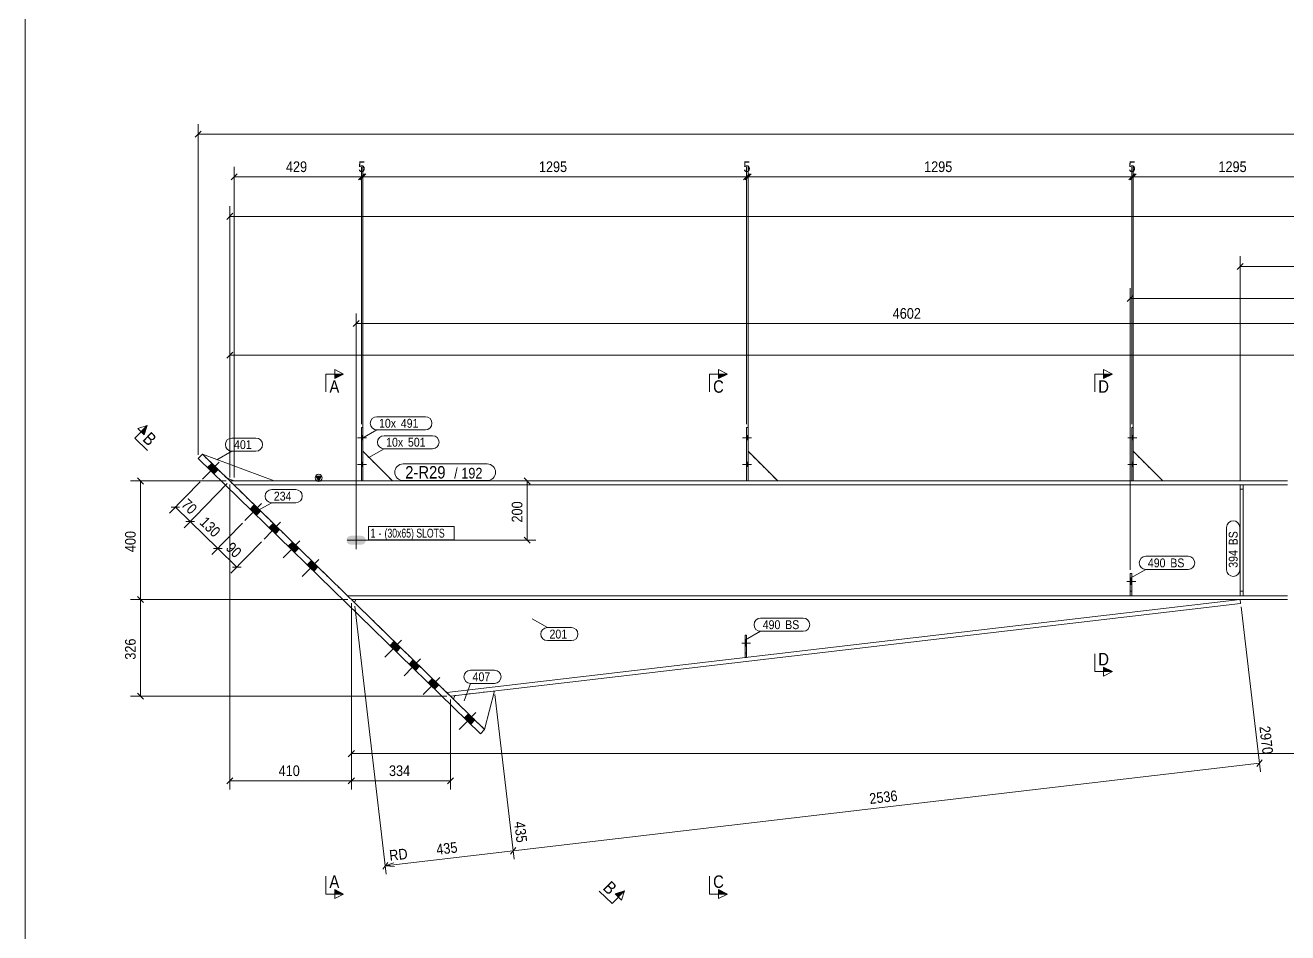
# Model space of a CAD drawing. Header units: millimetres. Extents: x 2 to 1174, y 1 to 825.
# Drawn here: x 5 to 360.1, y 314.7 to 569.9 of the extents above; entities that cross this region are included whole.
import ezdxf

# ---------------------------------------------------------------- set-up
doc = ezdxf.new("R2010")
doc.units = ezdxf.units.MM
for name, pattern in [('XKITLINE00', [0]), ('XKITLINE01', [4, 1, -1, 1, -1]), ('XKITLINE02', [4, 2, -2])]:
    doc.linetypes.add(name, pattern=pattern)
for name, color, linetype, lineweight in [('Bolt', 3, 'Continuous', 0), ('BoltMark', 7, 'Continuous', 0), ('Dimensions', 7, 'Continuous', 0), ('DrawingSheet', 5, 'Continuous', 0), ('Part', 2, 'Continuous', 0), ('PartMark', 7, 'Continuous', 0), ('Section', 6, 'Continuous', 0)]:
    doc.layers.add(name, color=color, linetype=linetype, lineweight=lineweight)
doc.styles.add('ARIAL', font='ARIAL.TTF')
doc.styles.add('ARIAL_NARROW', font='ARIALN.TTF')

# ---------------------------------------------------------------- blocks, each defined once
blk = doc.blocks.new('*A11')
at = {"layer": 'Bolt'}
for points in [[(59.25, 444.92), (58.08, 443.73), (56.29, 445.47), (57.46, 446.66)], [(59.25, 444.92), (58.08, 443.73), (56.29, 445.47), (57.46, 446.66)], [(71.18, 433.28), (70.02, 432.09), (68.23, 433.84), (69.39, 435.03)], [(71.18, 433.28), (70.02, 432.09), (68.23, 433.84), (69.39, 435.03)], [(76.55, 428.05), (75.39, 426.86), (73.6, 428.6), (74.76, 429.79)], [(76.55, 428.05), (75.39, 426.86), (73.6, 428.6), (74.76, 429.79)], [(81.92, 422.81), (80.76, 421.62), (78.97, 423.37), (80.13, 424.56)], [(81.92, 422.81), (80.76, 421.62), (78.97, 423.37), (80.13, 424.56)], [(87.29, 417.58), (86.13, 416.38), (84.34, 418.13), (85.5, 419.32)], [(87.29, 417.58), (86.13, 416.38), (84.34, 418.13), (85.5, 419.32)], [(110.56, 394.89), (109.4, 393.7), (107.61, 395.44), (108.77, 396.64)], [(110.56, 394.89), (109.4, 393.7), (107.61, 395.44), (108.77, 396.64)], [(115.93, 389.66), (114.77, 388.46), (112.98, 390.21), (114.14, 391.4)], [(115.93, 389.66), (114.77, 388.46), (112.98, 390.21), (114.14, 391.4)], [(121.3, 384.42), (120.14, 383.23), (118.35, 384.97), (119.51, 386.17)], [(121.3, 384.42), (120.14, 383.23), (118.35, 384.97), (119.51, 386.17)], [(131.45, 374.53), (130.29, 373.34), (128.5, 375.08), (129.66, 376.28)], [(131.45, 374.53), (130.29, 373.34), (128.5, 375.08), (129.66, 376.28)]]:
    blk.add_hatch(color=3, dxfattribs=at).paths.add_polyline_path(points, flags=17)
at = {"layer": 'Bolt', "color": 3, "linetype": 'XKITLINE00', "lineweight": 0}
for p, q in [((54.86, 442.21), (59.52, 446.98)), ((54.86, 442.21), (59.52, 446.98)), ((56.29, 445.47), (57.46, 446.66)), ((56.29, 445.47), (57.46, 446.66)), ((58.08, 443.73), (59.25, 444.92)), ((58.08, 443.73), (59.25, 444.92)), ((66.8, 430.58), (71.45, 435.35)), ((66.8, 430.58), (71.45, 435.35)), ((68.23, 433.84), (69.39, 435.03)), ((68.23, 433.84), (69.39, 435.03)), ((70.02, 432.09), (71.18, 433.28)), ((70.02, 432.09), (71.18, 433.28)), ((72.17, 425.34), (76.82, 430.11)), ((72.17, 425.34), (76.82, 430.11)), ((73.6, 428.6), (74.76, 429.79)), ((73.6, 428.6), (74.76, 429.79)), ((75.39, 426.86), (76.55, 428.05)), ((75.39, 426.86), (76.55, 428.05)), ((77.54, 420.11), (82.19, 424.88)), ((77.54, 420.11), (82.19, 424.88)), ((78.97, 423.37), (80.13, 424.56)), ((78.97, 423.37), (80.13, 424.56)), ((80.76, 421.62), (81.92, 422.81)), ((80.76, 421.62), (81.92, 422.81)), ((82.91, 414.87), (87.56, 419.64)), ((82.91, 414.87), (87.56, 419.64)), ((84.34, 418.13), (85.5, 419.32)), ((84.34, 418.13), (85.5, 419.32)), ((86.13, 416.38), (87.29, 417.58)), ((86.13, 416.38), (87.29, 417.58)), ((106.18, 392.18), (110.83, 396.96)), ((106.18, 392.18), (110.83, 396.96)), ((107.61, 395.44), (108.77, 396.64)), ((107.61, 395.44), (108.77, 396.64)), ((109.4, 393.7), (110.56, 394.89)), ((109.4, 393.7), (110.56, 394.89)), ((111.55, 386.95), (116.2, 391.72)), ((111.55, 386.95), (116.2, 391.72)), ((112.98, 390.21), (114.14, 391.4)), ((112.98, 390.21), (114.14, 391.4)), ((114.77, 388.46), (115.93, 389.66)), ((114.77, 388.46), (115.93, 389.66)), ((116.92, 381.71), (121.57, 386.49)), ((116.92, 381.71), (121.57, 386.49)), ((118.35, 384.97), (119.51, 386.17)), ((118.35, 384.97), (119.51, 386.17)), ((120.14, 383.23), (121.3, 384.42)), ((120.14, 383.23), (121.3, 384.42)), ((127.06, 371.82), (131.72, 376.6)), ((127.06, 371.82), (131.72, 376.6)), ((128.5, 375.08), (129.66, 376.28)), ((128.5, 375.08), (129.66, 376.28)), ((130.29, 373.34), (131.45, 374.53)), ((130.29, 373.34), (131.45, 374.53))]:
    blk.add_line(p, q, dxfattribs=at)
blk = doc.blocks.new('*A12')
at = {"layer": 'Part', "color": 2, "linetype": 'XKITLINE00', "lineweight": 0}
for p, q in [((54.83, 449.23), (75.03, 441.72)), ((63.78, 441.72), (61.63, 442.59))]:
    blk.add_line(p, q, dxfattribs=at)
at = {"layer": 'Part', "color": 7, "linetype": 'XKITLINE01', "lineweight": 0}
for p, q in [((61.63, 442.59), (54.83, 449.23)), ((75.03, 441.72), (63.78, 441.72))]:
    blk.add_line(p, q, dxfattribs=at)
blk = doc.blocks.new('*A13')
at = {"layer": 'Part', "color": 2, "linetype": 'XKITLINE00', "lineweight": 0}
for p, q in [((54.83, 449.23), (53.67, 448.03)), ((53.67, 448.03), (133.03, 370.66)), ((54.83, 449.23), (134.19, 371.86)), ((133.03, 370.66), (134.19, 371.86))]:
    blk.add_line(p, q, dxfattribs=at)
blk = doc.blocks.new('*A20')
at = {"layer": 'Part', "color": 2, "linetype": 'XKITLINE00', "lineweight": 0}
blk.add_line((108.31, 441.72), (99.98, 450.06), dxfattribs=at)
at = {"layer": 'Part', "color": 7, "linetype": 'XKITLINE01', "lineweight": 0}
for p, q in [((99.98, 450.06), (99.98, 441.72)), ((99.98, 450.06), (99.98, 450.06)), ((99.98, 450.06), (108.31, 441.72)), ((99.98, 441.72), (99.98, 450.06)), ((99.98, 441.72), (108.31, 441.72))]:
    blk.add_line(p, q, dxfattribs=at)
blk = doc.blocks.new('*A21')
at = {"layer": 'Part', "color": 2, "linetype": 'XKITLINE00', "lineweight": 0}
for p, q in [((99.56, 441.72), (99.56, 456.72)), ((99.56, 456.72), (99.98, 456.72)), ((99.98, 456.72), (99.98, 441.72))]:
    blk.add_line(p, q, dxfattribs=at)
at = {"layer": 'Part', "color": 7, "linetype": 'XKITLINE01', "lineweight": 0}
blk.add_line((99.98, 441.72), (99.56, 441.72), dxfattribs=at)
blk = doc.blocks.new('*A22')
at = {"layer": 'Part', "color": 2, "linetype": 'XKITLINE00', "lineweight": 0}
blk.add_line((216.64, 441.72), (208.31, 450.06), dxfattribs=at)
at = {"layer": 'Part', "color": 7, "linetype": 'XKITLINE01', "lineweight": 0}
for p, q in [((208.31, 450.06), (208.31, 441.72)), ((208.31, 450.06), (208.31, 450.06)), ((208.31, 450.06), (216.64, 441.72)), ((208.31, 441.72), (208.31, 450.06)), ((208.31, 441.72), (216.64, 441.72))]:
    blk.add_line(p, q, dxfattribs=at)
blk = doc.blocks.new('*A23')
at = {"layer": 'Part', "color": 2, "linetype": 'XKITLINE00', "lineweight": 0}
for p, q in [((207.89, 441.72), (207.89, 456.72)), ((207.89, 456.72), (208.31, 456.72)), ((208.31, 456.72), (208.31, 441.72))]:
    blk.add_line(p, q, dxfattribs=at)
at = {"layer": 'Part', "color": 7, "linetype": 'XKITLINE01', "lineweight": 0}
blk.add_line((208.31, 441.72), (207.89, 441.72), dxfattribs=at)
blk = doc.blocks.new('*A24')
at = {"layer": 'Part', "color": 2, "linetype": 'XKITLINE00', "lineweight": 0}
for p, q in [((315.81, 409.47), (315.81, 415.72)), ((315.81, 415.72), (316.23, 415.72)), ((316.23, 415.72), (316.23, 409.47))]:
    blk.add_line(p, q, dxfattribs=at)
at = {"layer": 'Part', "color": 7, "linetype": 'XKITLINE01', "lineweight": 0}
for p, q in [((315.81, 410.72), (316.23, 410.72)), ((316.23, 409.47), (315.81, 409.47))]:
    blk.add_line(p, q, dxfattribs=at)
blk = doc.blocks.new('*A25')
at = {"layer": 'Part', "color": 7, "linetype": 'XKITLINE01', "lineweight": 0}
for p, q in [((315.81, 415.72), (315.81, 409.47)), ((316.23, 415.72), (315.81, 415.72)), ((316.23, 409.47), (316.23, 415.72)), ((315.81, 410.72), (316.23, 410.72)), ((315.81, 409.47), (316.23, 409.47))]:
    blk.add_line(p, q, dxfattribs=at)
blk = doc.blocks.new('*A26')
at = {"layer": 'Part', "color": 2, "linetype": 'XKITLINE00', "lineweight": 0}
blk.add_line((324.98, 441.72), (316.64, 450.06), dxfattribs=at)
at = {"layer": 'Part', "color": 7, "linetype": 'XKITLINE01', "lineweight": 0}
for p, q in [((316.64, 450.06), (316.64, 441.72)), ((316.64, 450.06), (316.64, 450.06)), ((316.64, 450.06), (324.98, 441.72)), ((316.64, 441.72), (316.64, 450.06)), ((316.64, 441.72), (324.98, 441.72))]:
    blk.add_line(p, q, dxfattribs=at)
blk = doc.blocks.new('*A27')
at = {"layer": 'Part', "color": 2, "linetype": 'XKITLINE00', "lineweight": 0}
for p, q in [((316.23, 441.72), (316.23, 456.72)), ((316.23, 456.72), (316.64, 456.72)), ((316.64, 456.72), (316.64, 441.72))]:
    blk.add_line(p, q, dxfattribs=at)
at = {"layer": 'Part', "color": 7, "linetype": 'XKITLINE01', "lineweight": 0}
blk.add_line((316.64, 441.72), (316.23, 441.72), dxfattribs=at)
blk = doc.blocks.new('*A48')
at = {"layer": 'Part', "color": 2, "linetype": 'XKITLINE00', "lineweight": 0}
for p, q in [((125.46, 380.37), (125.81, 381.38)), ((136.98, 382.69), (134.19, 371.86))]:
    blk.add_line(p, q, dxfattribs=at)
at = {"layer": 'Part', "color": 7, "linetype": 'XKITLINE01', "lineweight": 0}
for p, q in [((134.19, 371.86), (125.46, 380.37)), ((125.81, 381.38), (136.98, 382.69))]:
    blk.add_line(p, q, dxfattribs=at)
blk = doc.blocks.new('*A60')
at = {"layer": 'Part', "color": 7, "linetype": 'XKITLINE01', "lineweight": 0}
for p, q in [((346.72, 440.64), (346.72, 409.47)), ((346.72, 440.64), (347.55, 440.64)), ((347.55, 440.64), (347.55, 409.47)), ((346.72, 439.39), (347.55, 439.39)), ((347.55, 410.72), (346.72, 410.72)), ((347.55, 409.47), (346.72, 409.47))]:
    blk.add_line(p, q, dxfattribs=at)
blk = doc.blocks.new('*A61')
at = {"layer": 'Part', "color": 2, "linetype": 'XKITLINE00', "lineweight": 0}
for p, q in [((346.72, 409.47), (346.72, 440.64)), ((347.55, 440.64), (347.55, 409.47))]:
    blk.add_line(p, q, dxfattribs=at)
at = {"layer": 'Part', "color": 7, "linetype": 'XKITLINE01', "lineweight": 0}
for p, q in [((346.72, 440.64), (347.55, 440.64)), ((346.72, 439.39), (347.55, 439.39)), ((346.72, 410.72), (347.55, 410.72)), ((346.72, 409.47), (347.55, 409.47))]:
    blk.add_line(p, q, dxfattribs=at)
blk = doc.blocks.new('*A62')
at = {"layer": 'Bolt'}
blk.add_hatch(color=3, dxfattribs=at).paths.add_polyline_path([(96.61, 423.81), (96.13, 423.9), (95.73, 424.17), (95.46, 424.58), (95.36, 425.06), (95.46, 425.53), (95.73, 425.94), (96.13, 426.21), (96.61, 426.31), (99.53, 426.31), (100, 426.21), (100.41, 425.94), (100.68, 425.53), (100.78, 425.06), (100.68, 424.58), (100.41, 424.17), (100, 423.9), (99.53, 423.81)], flags=17)
at = {"layer": 'Bolt', "color": 3, "linetype": 'XKITLINE00', "lineweight": 0}
for p, q in [((98.07, 427.56), (98.07, 422.56)), ((95.57, 425.06), (100.57, 425.06))]:
    blk.add_line(p, q, dxfattribs=at)
blk = doc.blocks.new('*A64')
at = {"layer": 'Bolt', "color": 3, "linetype": 'XKITLINE02', "lineweight": 0}
for p, q in [((209.02, 396.1), (206.52, 396.1)), ((207.89, 396.92), (207.48, 396.92)), ((207.89, 395.29), (207.48, 395.29))]:
    blk.add_line(p, q, dxfattribs=at)
blk = doc.blocks.new('*A65')
at = {"layer": 'Bolt'}
blk.add_hatch(color=3, dxfattribs=at).paths.add_polyline_path([(207.89, 395.29), (207.48, 395.29), (207.48, 396.92), (207.89, 396.92)], flags=17)
at = {"layer": 'Bolt', "color": 3, "linetype": 'XKITLINE00', "lineweight": 0}
for p, q in [((209.02, 396.1), (206.52, 396.1)), ((207.89, 396.92), (207.48, 396.92)), ((207.89, 395.29), (207.48, 395.29))]:
    blk.add_line(p, q, dxfattribs=at)
blk = doc.blocks.new('*A76')
at = {"layer": 'Bolt'}
for points in [[(99.56, 454.47), (99.98, 454.47), (99.98, 453.31), (99.56, 453.31)], [(99.56, 454.47), (99.98, 454.47), (99.98, 453.31), (99.56, 453.31)], [(99.56, 446.97), (99.98, 446.97), (99.98, 445.81), (99.56, 445.81)], [(99.56, 446.97), (99.98, 446.97), (99.98, 445.81), (99.56, 445.81)]]:
    blk.add_hatch(color=3, dxfattribs=at).paths.add_polyline_path(points, flags=17)
at = {"layer": 'Bolt', "color": 3, "linetype": 'XKITLINE00', "lineweight": 0}
for p, q in [((100.94, 453.89), (98.44, 453.89)), ((100.94, 453.89), (98.44, 453.89)), ((99.98, 454.47), (99.56, 454.47)), ((99.98, 454.47), (99.56, 454.47)), ((99.98, 453.31), (99.56, 453.31)), ((99.98, 453.31), (99.56, 453.31)), ((100.94, 446.39), (98.44, 446.39)), ((100.94, 446.39), (98.44, 446.39)), ((99.98, 446.97), (99.56, 446.97)), ((99.98, 446.97), (99.56, 446.97)), ((99.98, 445.81), (99.56, 445.81)), ((99.98, 445.81), (99.56, 445.81))]:
    blk.add_line(p, q, dxfattribs=at)
blk = doc.blocks.new('*A77')
at = {"layer": 'Bolt'}
for points in [[(207.89, 454.47), (208.31, 454.47), (208.31, 453.31), (207.89, 453.31)], [(207.89, 454.47), (208.31, 454.47), (208.31, 453.31), (207.89, 453.31)], [(207.89, 446.97), (208.31, 446.97), (208.31, 445.81), (207.89, 445.81)], [(207.89, 446.97), (208.31, 446.97), (208.31, 445.81), (207.89, 445.81)]]:
    blk.add_hatch(color=3, dxfattribs=at).paths.add_polyline_path(points, flags=17)
at = {"layer": 'Bolt', "color": 3, "linetype": 'XKITLINE00', "lineweight": 0}
for p, q in [((209.28, 453.89), (206.78, 453.89)), ((209.28, 453.89), (206.78, 453.89)), ((208.31, 454.47), (207.89, 454.47)), ((208.31, 454.47), (207.89, 454.47)), ((208.31, 453.31), (207.89, 453.31)), ((208.31, 453.31), (207.89, 453.31)), ((209.28, 446.39), (206.78, 446.39)), ((209.28, 446.39), (206.78, 446.39)), ((208.31, 446.97), (207.89, 446.97)), ((208.31, 446.97), (207.89, 446.97)), ((208.31, 445.81), (207.89, 445.81)), ((208.31, 445.81), (207.89, 445.81))]:
    blk.add_line(p, q, dxfattribs=at)
blk = doc.blocks.new('*A78')
at = {"layer": 'Bolt'}
blk.add_hatch(color=3, dxfattribs=at).paths.add_polyline_path([(316.23, 412.65), (315.81, 412.65), (315.81, 414.29), (316.23, 414.29)], flags=17)
at = {"layer": 'Bolt', "color": 3, "linetype": 'XKITLINE00', "lineweight": 0}
for p, q in [((317.35, 413.47), (314.85, 413.47)), ((316.23, 414.29), (315.81, 414.29)), ((316.23, 412.65), (315.81, 412.65))]:
    blk.add_line(p, q, dxfattribs=at)
blk = doc.blocks.new('*A79')
at = {"layer": 'Bolt', "color": 3, "linetype": 'XKITLINE02', "lineweight": 0}
for p, q in [((317.35, 413.47), (314.85, 413.47)), ((316.23, 414.29), (315.81, 414.29)), ((316.23, 412.65), (315.81, 412.65))]:
    blk.add_line(p, q, dxfattribs=at)
blk = doc.blocks.new('*A80')
at = {"layer": 'Bolt'}
for points in [[(316.23, 454.47), (316.64, 454.47), (316.64, 453.31), (316.23, 453.31)], [(316.23, 454.47), (316.64, 454.47), (316.64, 453.31), (316.23, 453.31)], [(316.23, 446.97), (316.64, 446.97), (316.64, 445.81), (316.23, 445.81)], [(316.23, 446.97), (316.64, 446.97), (316.64, 445.81), (316.23, 445.81)]]:
    blk.add_hatch(color=3, dxfattribs=at).paths.add_polyline_path(points, flags=17)
at = {"layer": 'Bolt', "color": 3, "linetype": 'XKITLINE00', "lineweight": 0}
for p, q in [((317.61, 453.89), (315.11, 453.89)), ((317.61, 453.89), (315.11, 453.89)), ((316.64, 454.47), (316.23, 454.47)), ((316.64, 454.47), (316.23, 454.47)), ((316.64, 453.31), (316.23, 453.31)), ((316.64, 453.31), (316.23, 453.31)), ((317.61, 446.39), (315.11, 446.39)), ((317.61, 446.39), (315.11, 446.39)), ((316.64, 446.97), (316.23, 446.97)), ((316.64, 446.97), (316.23, 446.97)), ((316.64, 445.81), (316.23, 445.81)), ((316.64, 445.81), (316.23, 445.81))]:
    blk.add_line(p, q, dxfattribs=at)
blk = doc.blocks.new('*A96')
at = {"layer": 'Part'}
blk.add_hatch(color=2, dxfattribs=at).paths.add_polyline_path([(86.73, 443.12), (88.33, 443.12), (87.53, 441.72)], flags=17)
at = {"layer": 'Part', "color": 2, "linetype": 'XKITLINE00', "lineweight": 0}
for p, q in [((360.05, 441.72), (62.53, 441.72)), ((360.05, 440.64), (63.64, 440.64)), ((87.53, 441.72), (86.73, 443.12)), ((86.73, 443.12), (88.33, 443.12)), ((88.33, 443.12), (87.53, 441.72)), ((360.05, 409.47), (95.61, 409.47)), ((96.72, 408.39), (360.05, 408.39))]:
    blk.add_line(p, q, dxfattribs=at)
at = {"layer": 'Part', "color": 7, "linetype": 'XKITLINE01', "lineweight": 0}
blk.add_line((62.53, 441.72), (96.72, 408.39), dxfattribs=at)
at = {"layer": 'Part', "color": 2, "linetype": 'XKITLINE00', "lineweight": 0}
blk.add_circle((87.53, 442.62), 1, dxfattribs=at)
blk = doc.blocks.new('*A97')
at = {"layer": 'Part', "color": 7, "linetype": 'XKITLINE01', "lineweight": 0}
for p, q in [((207.48, 398.35), (207.48, 392.1)), ((207.89, 398.35), (207.48, 398.35)), ((207.89, 392.1), (207.89, 398.35)), ((207.48, 393.35), (207.89, 393.35)), ((207.48, 392.1), (207.89, 392.1))]:
    blk.add_line(p, q, dxfattribs=at)
blk = doc.blocks.new('*A98')
at = {"layer": 'Part', "color": 2, "linetype": 'XKITLINE00', "lineweight": 0}
for p, q in [((207.48, 392.1), (207.48, 398.35)), ((207.48, 398.35), (207.89, 398.35)), ((207.89, 398.35), (207.89, 392.1)), ((207.89, 392.1), (207.48, 392.1))]:
    blk.add_line(p, q, dxfattribs=at)
at = {"layer": 'Part', "color": 7, "linetype": 'XKITLINE01', "lineweight": 0}
blk.add_line((207.48, 393.35), (207.89, 393.35), dxfattribs=at)
blk = doc.blocks.new('*A99')
at = {"layer": 'Part', "color": 2, "linetype": 'XKITLINE00', "lineweight": 0}
for p, q in [((97.96, 408.39), (97.6, 407.53)), ((123.57, 382.21), (346.72, 408.39)), ((346.72, 408.39), (346.84, 407.31)), ((346.84, 407.31), (124.57, 381.24))]:
    blk.add_line(p, q, dxfattribs=at)
at = {"layer": 'Part', "color": 7, "linetype": 'XKITLINE01', "lineweight": 0}
for p, q in [((97.61, 407.54), (97.96, 408.39)), ((346.72, 408.39), (97.96, 408.39)), ((97.6, 407.53), (97.61, 407.54)), ((124.57, 381.24), (97.6, 407.53)), ((123.57, 382.21), (97.61, 407.54))]:
    blk.add_line(p, q, dxfattribs=at)
blk = doc.blocks.new('*A260')
at = {"layer": 'DrawingSheet', "color": 5, "linetype": 'XKITLINE00', "lineweight": 0}
blk.add_line((5, 825), (5, 5), dxfattribs=at)
blk = doc.blocks.new('*A268')
at = {"layer": 'Dimensions', "color": 7, "linetype": 'XKITLINE00', "lineweight": 0}
for p, q in [((95.72, 408.39), (34.56, 408.39)), ((36.56, 409.24), (38.25, 407.54)), ((37.41, 381.24), (37.41, 408.39)), ((123.57, 381.24), (34.56, 381.24)), ((36.56, 382.09), (38.25, 380.39))]:
    blk.add_line(p, q, dxfattribs=at)
at = {"layer": 'Dimensions', "color": 3}
for p in [(37.41, 408.39), (37.41, 381.24)]:
    blk.add_point(p, dxfattribs=at)
at = {"layer": 'Dimensions', "color": 3, "style": 'ARIAL', "width": 0.85}
blk.add_text('326', height=3, rotation=90.0002, dxfattribs=at).set_placement((36.06, 391.48))
blk = doc.blocks.new('*A269')
at = {"layer": 'Dimensions', "color": 7, "linetype": 'XKITLINE00', "lineweight": 0}
for p, q in [((61.53, 441.72), (34.56, 441.72)), ((36.56, 442.57), (38.25, 440.87)), ((37.41, 408.39), (37.41, 441.72)), ((95.72, 408.39), (34.56, 408.39)), ((36.56, 409.24), (38.25, 407.54))]:
    blk.add_line(p, q, dxfattribs=at)
at = {"layer": 'Dimensions', "color": 3}
for p in [(37.41, 441.72), (37.41, 408.39)]:
    blk.add_point(p, dxfattribs=at)
at = {"layer": 'Dimensions', "color": 3, "style": 'ARIAL', "width": 0.85}
blk.add_text('400', height=3, rotation=90.0002, dxfattribs=at).set_placement((36.06, 421.72))
blk = doc.blocks.new('*A270')
at = {"layer": 'Dimensions', "color": 7, "linetype": 'XKITLINE00', "lineweight": 0}
for p, q in [((54.16, 441.49), (45.55, 432.66)), ((61.83, 441.01), (49.73, 428.59)), ((48.43, 434.4), (46.03, 434.37)), ((47.23, 434.38), (51.4, 430.31)), ((52.6, 430.33), (50.2, 430.3))]:
    blk.add_line(p, q, dxfattribs=at)
at = {"layer": 'Dimensions', "color": 3}
for p in [(47.23, 434.38), (51.4, 430.31)]:
    blk.add_point(p, dxfattribs=at)
at = {"layer": 'Dimensions', "color": 3, "style": 'ARIAL', "width": 0.85}
blk.add_text('70', height=3, rotation=-44.2724, dxfattribs=at).set_placement((48.67, 434.87))
blk = doc.blocks.new('*A271')
at = {"layer": 'Dimensions', "color": 7, "linetype": 'XKITLINE00', "lineweight": 0}
for p, q in [((61.83, 441.01), (49.73, 428.59)), ((52.6, 430.33), (50.2, 430.3)), ((51.4, 430.31), (59.16, 422.75)), ((66.1, 429.86), (57.49, 421.03)), ((60.36, 422.76), (57.96, 422.73))]:
    blk.add_line(p, q, dxfattribs=at)
at = {"layer": 'Dimensions', "color": 3}
for p in [(51.4, 430.31), (59.16, 422.75)]:
    blk.add_point(p, dxfattribs=at)
at = {"layer": 'Dimensions', "color": 3, "style": 'ARIAL', "width": 0.85}
blk.add_text('130', height=3, rotation=-44.2724, dxfattribs=at).set_placement((53.84, 429.83))
blk = doc.blocks.new('*A272')
at = {"layer": 'Dimensions', "color": 7, "linetype": 'XKITLINE00', "lineweight": 0}
for p, q in [((66.1, 429.86), (57.49, 421.03)), ((60.36, 422.76), (57.96, 422.73)), ((59.16, 422.75), (64.53, 417.51)), ((71.47, 424.63), (62.86, 415.79)), ((65.73, 417.53), (63.33, 417.5))]:
    blk.add_line(p, q, dxfattribs=at)
at = {"layer": 'Dimensions', "color": 3}
for p in [(59.16, 422.75), (64.53, 417.51)]:
    blk.add_point(p, dxfattribs=at)
at = {"layer": 'Dimensions', "color": 3, "style": 'ARIAL', "width": 0.85}
blk.add_text('90', height=3, rotation=-44.2724, dxfattribs=at).set_placement((61.2, 422.65))
blk = doc.blocks.new('*A273')
at = {"layer": 'Dimensions', "color": 7, "linetype": 'XKITLINE00', "lineweight": 0}
for p, q in [((54.51, 540.08), (52.82, 538.38)), ((53.67, 449.03), (53.67, 542.08)), ((53.67, 539.23), (1056.86, 539.23))]:
    blk.add_line(p, q, dxfattribs=at)
at = {"layer": 'Dimensions', "color": 3}
blk.add_point((53.67, 539.23), dxfattribs=at)
blk = doc.blocks.new('*A274')
at = {"layer": 'PartMark', "color": 7, "linetype": 'XKITLINE00', "lineweight": 0}
for p, q in [((63.14, 453.79), (69.9, 453.79)), ((58.89, 447.7), (63.14, 450.09)), ((63.14, 450.09), (69.9, 450.09))]:
    blk.add_line(p, q, dxfattribs=at)
for centre, start, end in [((63.14, 451.94), 90, 270), ((69.9, 451.94), 270, 90)]:
    blk.add_arc(centre, 1.85, start, end, dxfattribs=at)
at = {"layer": 'PartMark', "color": 3, "style": 'ARIAL', "width": 0.85}
blk.add_text('401', height=2.5, dxfattribs=at).set_placement((63.74, 450.69))
blk = doc.blocks.new('*A275')
at = {"layer": 'Section'}
for points in [[(37.58, 455.57), (39.33, 457.36), (38.48, 454.69)], [(170.89, 325.61), (173.53, 326.53), (171.78, 324.74)]]:
    blk.add_hatch(color=3, dxfattribs=at).paths.add_polyline_path(points, flags=17)
at = {"layer": 'Section', "color": 1, "linetype": 'XKITLINE00', "lineweight": 0}
for p, q in [((35.84, 453.78), (39.33, 457.36)), ((35.84, 453.78), (39.42, 450.29)), ((170.04, 322.95), (166.46, 326.44)), ((170.04, 322.95), (173.53, 326.53))]:
    blk.add_line(p, q, dxfattribs=at)
at = {"layer": 'Section', "color": 3, "linetype": 'XKITLINE00', "lineweight": 0}
for p, q in [((36.69, 456.44), (39.33, 457.36)), ((38.48, 454.69), (36.69, 456.44)), ((39.33, 457.36), (38.48, 454.69)), ((173.53, 326.53), (170.89, 325.61)), ((170.89, 325.61), (172.68, 323.87)), ((173.53, 326.53), (172.68, 323.87))]:
    blk.add_line(p, q, dxfattribs=at)
at = {"layer": 'Section', "color": 7, "style": 'ARIAL', "width": 0.85}
for p in [(37.79, 453.27), (167.25, 327.06)]:
    blk.add_text('B', height=3.5, rotation=-44.2724, dxfattribs=at).set_placement(p)
blk = doc.blocks.new('*A279')
at = {"layer": 'Dimensions', "color": 7, "linetype": 'XKITLINE00', "lineweight": 0}
for p, q in [((62.53, 442.72), (62.53, 518.98)), ((63.38, 516.98), (61.68, 515.28)), ((62.53, 516.13), (1054.04, 516.13))]:
    blk.add_line(p, q, dxfattribs=at)
at = {"layer": 'Dimensions', "color": 3}
blk.add_point((62.53, 516.13), dxfattribs=at)
blk = doc.blocks.new('*A280')
at = {"layer": 'Dimensions', "color": 7, "linetype": 'XKITLINE00', "lineweight": 0}
for p, q in [((346.72, 441.64), (346.72, 504.89)), ((347.57, 502.89), (345.87, 501.19)), ((346.72, 502.04), (720.63, 502.04))]:
    blk.add_line(p, q, dxfattribs=at)
at = {"layer": 'Dimensions', "color": 3}
blk.add_point((346.72, 502.04), dxfattribs=at)
blk = doc.blocks.new('*A284')
at = {"layer": 'Dimensions', "color": 7, "linetype": 'XKITLINE00', "lineweight": 0}
for p, q in [((62.53, 442.72), (62.53, 479.91)), ((63.38, 477.9), (61.68, 476.21)), ((62.53, 477.06), (721.47, 477.06))]:
    blk.add_line(p, q, dxfattribs=at)
at = {"layer": 'Dimensions', "color": 3}
blk.add_point((62.53, 477.06), dxfattribs=at)
blk = doc.blocks.new('*A285')
at = {"layer": 'Dimensions', "color": 7, "linetype": 'XKITLINE00', "lineweight": 0}
for p, q in [((96.72, 407.39), (96.72, 362.66)), ((97.57, 365.9), (95.87, 364.21)), ((96.72, 365.06), (721.47, 365.06))]:
    blk.add_line(p, q, dxfattribs=at)
at = {"layer": 'Dimensions', "color": 3}
blk.add_point((96.72, 365.06), dxfattribs=at)
blk = doc.blocks.new('*A290')
at = {"layer": 'Dimensions', "color": 7, "linetype": 'XKITLINE00', "lineweight": 0}
for p, q in [((98.92, 486.83), (97.22, 485.13)), ((98.07, 426.06), (98.07, 488.83)), ((409.67, 486.83), (407.97, 485.13)), ((408.82, 426.06), (408.82, 488.83)), ((98.07, 485.98), (408.82, 485.98))]:
    blk.add_line(p, q, dxfattribs=at)
at = {"layer": 'Dimensions', "color": 3}
for p in [(98.07, 485.98), (408.82, 485.98)]:
    blk.add_point(p, dxfattribs=at)
at = {"layer": 'Dimensions', "color": 3, "style": 'ARIAL', "width": 0.85}
blk.add_text('4602', height=3, dxfattribs=at).set_placement((248.99, 487.33))
blk = doc.blocks.new('*A292')
at = {"layer": 'Dimensions', "color": 7, "linetype": 'XKITLINE00', "lineweight": 0}
for p, q in [((63.78, 442.72), (63.78, 530.08)), ((99.56, 457.72), (99.56, 530.08)), ((64.63, 528.08), (62.93, 526.38)), ((63.78, 527.23), (99.56, 527.23)), ((100.41, 528.08), (98.71, 526.38))]:
    blk.add_line(p, q, dxfattribs=at)
at = {"layer": 'Dimensions', "color": 3}
for p in [(63.78, 527.23), (99.56, 527.23)]:
    blk.add_point(p, dxfattribs=at)
at = {"layer": 'Dimensions', "color": 3, "style": 'ARIAL', "width": 0.85}
blk.add_text('429', height=3, dxfattribs=at).set_placement((78.33, 528.58))
blk = doc.blocks.new('*A293')
at = {"layer": 'Dimensions', "color": 7, "linetype": 'XKITLINE00', "lineweight": 0}
for p, q in [((99.56, 457.72), (99.56, 530.08)), ((99.98, 451.06), (99.98, 530.08)), ((100.41, 528.08), (98.71, 526.38)), ((100.82, 528.08), (99.13, 526.38)), ((99.56, 527.23), (99.98, 527.23))]:
    blk.add_line(p, q, dxfattribs=at)
at = {"layer": 'Dimensions', "color": 3}
for p in [(99.56, 527.23), (99.98, 527.23)]:
    blk.add_point(p, dxfattribs=at)
at = {"layer": 'Dimensions', "color": 3, "style": 'ARIAL', "width": 0.85}
blk.add_text('5', height=3, dxfattribs=at).set_placement((98.66, 528.58))
blk = doc.blocks.new('*A294')
at = {"layer": 'Dimensions', "color": 7, "linetype": 'XKITLINE00', "lineweight": 0}
for p, q in [((99.98, 451.06), (99.98, 530.08)), ((207.89, 457.72), (207.89, 530.08)), ((100.82, 528.08), (99.13, 526.38)), ((99.98, 527.23), (207.89, 527.23)), ((208.74, 528.08), (207.04, 526.38))]:
    blk.add_line(p, q, dxfattribs=at)
at = {"layer": 'Dimensions', "color": 3}
for p in [(99.98, 527.23), (207.89, 527.23)]:
    blk.add_point(p, dxfattribs=at)
at = {"layer": 'Dimensions', "color": 3, "style": 'ARIAL', "width": 0.85}
blk.add_text('1295', height=3, dxfattribs=at).set_placement((149.48, 528.58))
blk = doc.blocks.new('*A295')
at = {"layer": 'Dimensions', "color": 7, "linetype": 'XKITLINE00', "lineweight": 0}
for p, q in [((207.89, 457.72), (207.89, 530.08)), ((208.31, 451.06), (208.31, 530.08)), ((208.74, 528.08), (207.04, 526.38)), ((209.16, 528.08), (207.46, 526.38)), ((207.89, 527.23), (208.31, 527.23))]:
    blk.add_line(p, q, dxfattribs=at)
at = {"layer": 'Dimensions', "color": 3}
for p in [(207.89, 527.23), (208.31, 527.23)]:
    blk.add_point(p, dxfattribs=at)
at = {"layer": 'Dimensions', "color": 3, "style": 'ARIAL', "width": 0.85}
blk.add_text('5', height=3, dxfattribs=at).set_placement((206.99, 528.58))
blk = doc.blocks.new('*A296')
at = {"layer": 'Dimensions', "color": 7, "linetype": 'XKITLINE00', "lineweight": 0}
for p, q in [((208.31, 451.06), (208.31, 530.08)), ((316.23, 457.72), (316.23, 530.08)), ((209.16, 528.08), (207.46, 526.38)), ((208.31, 527.23), (316.23, 527.23)), ((317.07, 528.08), (315.38, 526.38))]:
    blk.add_line(p, q, dxfattribs=at)
at = {"layer": 'Dimensions', "color": 3}
for p in [(208.31, 527.23), (316.23, 527.23)]:
    blk.add_point(p, dxfattribs=at)
at = {"layer": 'Dimensions', "color": 3, "style": 'ARIAL', "width": 0.85}
blk.add_text('1295', height=3, dxfattribs=at).set_placement((257.82, 528.58))
blk = doc.blocks.new('*A297')
at = {"layer": 'Dimensions', "color": 7, "linetype": 'XKITLINE00', "lineweight": 0}
for p, q in [((316.23, 457.72), (316.23, 530.08)), ((316.64, 451.06), (316.64, 530.08)), ((317.07, 528.08), (315.38, 526.38)), ((317.49, 528.08), (315.79, 526.38)), ((316.23, 527.23), (316.64, 527.23))]:
    blk.add_line(p, q, dxfattribs=at)
at = {"layer": 'Dimensions', "color": 3}
for p in [(316.23, 527.23), (316.64, 527.23)]:
    blk.add_point(p, dxfattribs=at)
at = {"layer": 'Dimensions', "color": 3, "style": 'ARIAL', "width": 0.85}
blk.add_text('5', height=3, dxfattribs=at).set_placement((315.32, 528.58))
blk = doc.blocks.new('*A298')
at = {"layer": 'Dimensions', "color": 7, "linetype": 'XKITLINE00', "lineweight": 0}
for p, q in [((316.64, 451.06), (316.64, 530.08)), ((373.47, 457.72), (373.47, 530.08)), ((317.49, 528.08), (315.79, 526.38)), ((316.64, 527.23), (373.47, 527.23)), ((374.32, 528.08), (372.62, 526.38))]:
    blk.add_line(p, q, dxfattribs=at)
at = {"layer": 'Dimensions', "color": 3}
for p in [(316.64, 527.23), (373.47, 527.23)]:
    blk.add_point(p, dxfattribs=at)
at = {"layer": 'Dimensions', "color": 3, "style": 'ARIAL', "width": 0.85}
blk.add_text('1295', height=3, dxfattribs=at).set_placement((340.61, 528.58))
blk = doc.blocks.new('*A312')
at = {"layer": 'Dimensions', "color": 7, "linetype": 'XKITLINE00', "lineweight": 0}
for p, q in [((316.66, 493.9), (314.96, 492.21)), ((315.81, 416.72), (315.81, 495.91)), ((457.77, 493.9), (456.07, 492.21)), ((456.92, 416.72), (456.92, 495.91)), ((315.81, 493.06), (456.92, 493.06))]:
    blk.add_line(p, q, dxfattribs=at)
at = {"layer": 'Dimensions', "color": 3}
for p in [(315.81, 493.06), (456.92, 493.06)]:
    blk.add_point(p, dxfattribs=at)
at = {"layer": 'Dimensions', "color": 3, "style": 'ARIAL', "width": 0.85}
blk.add_text('2600', height=3, dxfattribs=at).set_placement((381.91, 494.41))
blk = doc.blocks.new('*A316')
at = {"layer": 'Dimensions', "color": 7, "linetype": 'XKITLINE00', "lineweight": 0}
for p, q in [((97.72, 406.54), (106.56, 331.15)), ((97.72, 406.54), (106.56, 331.15)), ((137.1, 381.7), (142.54, 335.37)), ((106.28, 333.53), (142.26, 337.75)), ((143, 338.69), (141.51, 336.81)), ((107.03, 334.47), (105.54, 332.59)), ((113.45, 334.37), (106.28, 333.53)), ((108.71, 334.32), (106.28, 333.53)), ((108.82, 333.32), (106.28, 333.53))]:
    blk.add_line(p, q, dxfattribs=at)
at = {"layer": 'Dimensions', "color": 3}
for p in [(142.26, 337.75), (106.28, 333.53)]:
    blk.add_point(p, dxfattribs=at)
at = {"layer": 'Dimensions', "color": 7}
blk.add_point((106.28, 333.53), dxfattribs=at)
at = {"layer": 'Dimensions', "color": 3, "style": 'ARIAL', "width": 0.85}
for s, rotation, p in [('435', -83.3081, (142.52, 345.81)), ('RD', 6.6921, (107.58, 334.89)), ('435', 6.6921, (120.8, 336.59))]:
    blk.add_text(s, height=3, rotation=rotation, dxfattribs=at).set_placement(p)
blk = doc.blocks.new('*A317')
at = {"layer": 'Dimensions', "color": 7, "linetype": 'XKITLINE00', "lineweight": 0}
for p, q in [((346.96, 406.32), (352.4, 359.98)), ((137.1, 381.7), (142.54, 335.37)), ((142.26, 337.75), (352.12, 362.37)), ((352.86, 363.31), (351.37, 361.43)), ((143, 338.69), (141.51, 336.81))]:
    blk.add_line(p, q, dxfattribs=at)
at = {"layer": 'Dimensions', "color": 3}
for p in [(352.12, 362.37), (142.26, 337.75)]:
    blk.add_point(p, dxfattribs=at)
at = {"layer": 'Dimensions', "color": 3, "style": 'ARIAL', "width": 0.85}
for s, rotation, p in [('2970', -83.3081, (352.12, 372.64)), ('2536', 6.6921, (242.61, 350.88))]:
    blk.add_text(s, height=3, rotation=rotation, dxfattribs=at).set_placement(p)
blk = doc.blocks.new('*A318')
at = {"layer": 'Dimensions', "color": 7, "linetype": 'XKITLINE00', "lineweight": 0}
for p, q in [((99.07, 441.72), (148.58, 441.72)), ((145.33, 442.57), (147.03, 440.87)), ((146.18, 425.06), (146.18, 441.72)), ((99.07, 425.06), (148.58, 425.06)), ((145.33, 425.9), (147.03, 424.21))]:
    blk.add_line(p, q, dxfattribs=at)
at = {"layer": 'Dimensions', "color": 3}
for p in [(146.18, 441.72), (146.18, 425.06)]:
    blk.add_point(p, dxfattribs=at)
at = {"layer": 'Dimensions', "color": 3, "style": 'ARIAL', "width": 0.85}
blk.add_text('200', height=3, rotation=90.0002, dxfattribs=at).set_placement((144.83, 430.05))
blk = doc.blocks.new('*A320')
at = {"layer": 'BoltMark', "color": 7, "linetype": 'XKITLINE00', "lineweight": 0}
for p, q in [((101.53, 428.91), (125.65, 428.91)), ((101.53, 425.21), (101.53, 428.91)), ((125.65, 425.21), (125.65, 428.91)), ((98.07, 425.06), (101.53, 425.21)), ((101.53, 425.21), (125.65, 425.21))]:
    blk.add_line(p, q, dxfattribs=at)
at = {"layer": 'BoltMark', "color": 3, "style": 'ARIAL_NARROW', "width": 0.85}
for s, p in [('1', (102.13, 425.81)), ('-', (104.4, 425.81)), ('(30x65) SLOTS', (106.06, 425.81))]:
    blk.add_text(s, height=2.5, dxfattribs=at).set_placement(p)
blk = doc.blocks.new('*A322')
at = {"layer": 'PartMark', "color": 7, "linetype": 'XKITLINE00', "lineweight": 0}
for p, q in [((130.22, 388.53), (136.98, 388.53)), ((128.41, 379.92), (130.22, 384.83)), ((130.22, 384.83), (136.98, 384.83))]:
    blk.add_line(p, q, dxfattribs=at)
for centre, start, end in [((130.22, 386.68), 90, 270), ((136.98, 386.68), 270, 90)]:
    blk.add_arc(centre, 1.85, start, end, dxfattribs=at)
at = {"layer": 'PartMark', "color": 3, "style": 'ARIAL', "width": 0.85}
blk.add_text('407', height=2.5, dxfattribs=at).set_placement((130.82, 385.43))
blk = doc.blocks.new('*A323')
at = {"layer": 'PartMark', "color": 7, "linetype": 'XKITLINE00', "lineweight": 0}
for p, q in [((111.28, 446.52), (134.93, 446.52)), ((111.28, 441.82), (134.93, 441.82))]:
    blk.add_line(p, q, dxfattribs=at)
for centre, start, end in [((111.28, 444.17), 90, 270), ((134.93, 444.17), 270, 90)]:
    blk.add_arc(centre, 2.35, start, end, dxfattribs=at)
at = {"layer": 'PartMark', "color": 1, "style": 'ARIAL', "width": 0.85}
blk.add_text('2-R29', height=3.5, dxfattribs=at).set_placement((111.88, 442.42))
at = {"layer": 'PartMark', "color": 3, "style": 'ARIAL', "width": 0.85}
for s, p in [('/', (125.64, 442.42)), ('192', (127.65, 442.42))]:
    blk.add_text(s, height=3, dxfattribs=at).set_placement(p)
blk = doc.blocks.new('*A324')
at = {"layer": 'PartMark', "color": 7, "linetype": 'XKITLINE00', "lineweight": 0}
for p, q in [((74.32, 439.31), (81.08, 439.31)), ((70.07, 433.22), (74.32, 435.61)), ((74.32, 435.61), (81.08, 435.61))]:
    blk.add_line(p, q, dxfattribs=at)
for centre, start, end in [((74.32, 437.46), 90, 270), ((81.08, 437.46), 270, 90)]:
    blk.add_arc(centre, 1.85, start, end, dxfattribs=at)
at = {"layer": 'PartMark', "color": 3, "style": 'ARIAL', "width": 0.85}
blk.add_text('234', height=2.5, dxfattribs=at).set_placement((74.92, 436.21))
blk = doc.blocks.new('*A325')
at = {"layer": 'PartMark', "color": 7, "linetype": 'XKITLINE00', "lineweight": 0}
for p, q in [((147.62, 402.92), (151.86, 400.53)), ((151.86, 400.53), (158.62, 400.53)), ((151.86, 396.83), (158.62, 396.83))]:
    blk.add_line(p, q, dxfattribs=at)
for centre, start, end in [((151.86, 398.68), 90, 270), ((158.62, 398.68), 270, 90)]:
    blk.add_arc(centre, 1.85, start, end, dxfattribs=at)
at = {"layer": 'PartMark', "color": 3, "style": 'ARIAL', "width": 0.85}
blk.add_text('201', height=2.5, dxfattribs=at).set_placement((152.46, 397.43))
blk = doc.blocks.new('*A326')
at = {"layer": 'PartMark', "color": 7, "linetype": 'XKITLINE00', "lineweight": 0}
for p, q in [((105.91, 454.46), (119.55, 454.46)), ((101.67, 448.36), (105.91, 450.76)), ((105.91, 450.76), (119.55, 450.76))]:
    blk.add_line(p, q, dxfattribs=at)
for centre, start, end in [((105.91, 452.61), 90, 270), ((119.55, 452.61), 270, 90)]:
    blk.add_arc(centre, 1.85, start, end, dxfattribs=at)
at = {"layer": 'PartMark', "color": 3, "style": 'ARIAL', "width": 0.85}
for s, p in [('10x', (106.51, 451.36)), ('501', (112.64, 451.36))]:
    blk.add_text(s, height=2.5, dxfattribs=at).set_placement(p)
blk = doc.blocks.new('*A327')
at = {"layer": 'PartMark', "color": 7, "linetype": 'XKITLINE00', "lineweight": 0}
for p, q in [((103.91, 459.79), (117.55, 459.79)), ((99.67, 453.7), (103.91, 456.09)), ((103.91, 456.09), (117.55, 456.09))]:
    blk.add_line(p, q, dxfattribs=at)
for centre, start, end in [((103.91, 457.94), 90, 270), ((117.55, 457.94), 270, 90)]:
    blk.add_arc(centre, 1.85, start, end, dxfattribs=at)
at = {"layer": 'PartMark', "color": 3, "style": 'ARIAL', "width": 0.85}
for s, p in [('10x', (104.51, 456.69)), ('491', (110.64, 456.69))]:
    blk.add_text(s, height=2.5, dxfattribs=at).set_placement(p)
blk = doc.blocks.new('*A332')
at = {"layer": 'PartMark', "color": 7, "linetype": 'XKITLINE00', "lineweight": 0}
for p, q in [((342.92, 416.72), (342.92, 428.68)), ((346.62, 416.72), (346.62, 428.68))]:
    blk.add_line(p, q, dxfattribs=at)
for centre, start, end in [((344.77, 428.68), 360, 180), ((344.77, 416.72), 180, 360)]:
    blk.add_arc(centre, 1.85, start, end, dxfattribs=at)
at = {"layer": 'PartMark', "color": 3, "style": 'ARIAL', "width": 0.85}
for s, p in [('BS', (346.02, 423.63)), ('394', (346.02, 417.32))]:
    blk.add_text(s, height=2.5, rotation=90.0002, dxfattribs=at).set_placement(p)
blk = doc.blocks.new('*A333')
at = {"layer": 'PartMark', "color": 7, "linetype": 'XKITLINE00', "lineweight": 0}
for p, q in [((320.16, 420.54), (332.12, 420.54)), ((315.92, 414.45), (320.16, 416.84)), ((320.16, 416.84), (332.12, 416.84))]:
    blk.add_line(p, q, dxfattribs=at)
for centre, start, end in [((320.16, 418.69), 90, 270), ((332.12, 418.69), 270, 90)]:
    blk.add_arc(centre, 1.85, start, end, dxfattribs=at)
at = {"layer": 'PartMark', "color": 3, "style": 'ARIAL', "width": 0.85}
for s, p in [('490', (320.76, 417.44)), ('BS', (327.07, 417.44))]:
    blk.add_text(s, height=2.5, dxfattribs=at).set_placement(p)
blk = doc.blocks.new('*A334')
at = {"layer": 'PartMark', "color": 7, "linetype": 'XKITLINE00', "lineweight": 0}
for p, q in [((211.83, 403.17), (223.79, 403.17)), ((207.58, 397.08), (211.83, 399.47)), ((211.83, 399.47), (223.79, 399.47))]:
    blk.add_line(p, q, dxfattribs=at)
for centre, start, end in [((211.83, 401.32), 90, 270), ((223.79, 401.32), 270, 90)]:
    blk.add_arc(centre, 1.85, start, end, dxfattribs=at)
at = {"layer": 'PartMark', "color": 3, "style": 'ARIAL', "width": 0.85}
for s, p in [('490', (212.43, 400.07)), ('BS', (218.74, 400.07))]:
    blk.add_text(s, height=2.5, dxfattribs=at).set_placement(p)
blk = doc.blocks.new('*A335')
at = {"layer": 'Section'}
for points in [[(92.06, 471.78), (94.56, 471.78), (92.06, 470.53)], [(92.06, 326.83), (94.56, 325.58), (92.06, 325.58)]]:
    blk.add_hatch(color=3, dxfattribs=at).paths.add_polyline_path(points, flags=17)
at = {"layer": 'Section', "color": 3, "linetype": 'XKITLINE00', "lineweight": 0}
for p, q in [((92.06, 470.53), (92.06, 473.03)), ((92.06, 473.03), (94.56, 471.78)), ((94.56, 471.78), (92.06, 470.53)), ((94.56, 325.58), (92.06, 326.83)), ((92.06, 326.83), (92.06, 324.33)), ((94.56, 325.58), (92.06, 324.33))]:
    blk.add_line(p, q, dxfattribs=at)
at = {"layer": 'Section', "color": 1, "linetype": 'XKITLINE00', "lineweight": 0}
for p, q in [((89.56, 471.78), (89.56, 466.78)), ((89.56, 471.78), (94.56, 471.78)), ((89.56, 325.58), (89.56, 330.58)), ((89.56, 325.58), (94.56, 325.58))]:
    blk.add_line(p, q, dxfattribs=at)
at = {"layer": 'Section', "color": 7, "style": 'ARIAL', "width": 0.85}
for p in [(90.56, 466.53), (90.56, 327.33)]:
    blk.add_text('A', height=3.5, dxfattribs=at).set_placement(p)
blk = doc.blocks.new('*A336')
at = {"layer": 'Section'}
for points in [[(199.98, 471.78), (202.48, 471.78), (199.98, 470.53)], [(199.98, 326.83), (202.48, 325.58), (199.98, 325.58)]]:
    blk.add_hatch(color=3, dxfattribs=at).paths.add_polyline_path(points, flags=17)
at = {"layer": 'Section', "color": 3, "linetype": 'XKITLINE00', "lineweight": 0}
for p, q in [((199.98, 470.53), (199.98, 473.03)), ((199.98, 473.03), (202.48, 471.78)), ((202.48, 471.78), (199.98, 470.53)), ((202.48, 325.58), (199.98, 326.83)), ((199.98, 326.83), (199.98, 324.33)), ((202.48, 325.58), (199.98, 324.33))]:
    blk.add_line(p, q, dxfattribs=at)
at = {"layer": 'Section', "color": 1, "linetype": 'XKITLINE00', "lineweight": 0}
for p, q in [((197.48, 471.78), (197.48, 466.78)), ((197.48, 471.78), (202.48, 471.78)), ((197.48, 325.58), (197.48, 330.58)), ((197.48, 325.58), (202.48, 325.58))]:
    blk.add_line(p, q, dxfattribs=at)
at = {"layer": 'Section', "color": 7, "style": 'ARIAL', "width": 0.85}
for p in [(198.48, 466.53), (198.48, 327.33)]:
    blk.add_text('C', height=3.5, dxfattribs=at).set_placement(p)
blk = doc.blocks.new('*A340')
at = {"layer": 'Section'}
for points in [[(308.31, 471.78), (310.81, 471.78), (308.31, 470.53)], [(308.31, 389.38), (310.81, 388.13), (308.31, 388.13)]]:
    blk.add_hatch(color=3, dxfattribs=at).paths.add_polyline_path(points, flags=17)
at = {"layer": 'Section', "color": 3, "linetype": 'XKITLINE00', "lineweight": 0}
for p, q in [((308.31, 470.53), (308.31, 473.03)), ((308.31, 473.03), (310.81, 471.78)), ((310.81, 471.78), (308.31, 470.53)), ((310.81, 388.13), (308.31, 389.38)), ((308.31, 389.38), (308.31, 386.88)), ((310.81, 388.13), (308.31, 386.88))]:
    blk.add_line(p, q, dxfattribs=at)
at = {"layer": 'Section', "color": 1, "linetype": 'XKITLINE00', "lineweight": 0}
for p, q in [((305.81, 471.78), (305.81, 466.78)), ((305.81, 471.78), (310.81, 471.78)), ((305.81, 388.13), (305.81, 393.13)), ((305.81, 388.13), (310.81, 388.13))]:
    blk.add_line(p, q, dxfattribs=at)
at = {"layer": 'Section', "color": 7, "style": 'ARIAL', "width": 0.85}
for p in [(306.81, 466.53), (306.81, 389.88)]:
    blk.add_text('D', height=3.5, dxfattribs=at).set_placement(p)
blk = doc.blocks.new('*A341')
at = {"layer": 'Dimensions', "color": 7, "linetype": 'XKITLINE00', "lineweight": 0}
for p, q in [((62.53, 440.72), (62.53, 355.01)), ((96.72, 407.39), (96.72, 355.01)), ((63.38, 358.26), (61.68, 356.56)), ((62.53, 357.41), (96.72, 357.41)), ((97.57, 358.26), (95.87, 356.56))]:
    blk.add_line(p, q, dxfattribs=at)
at = {"layer": 'Dimensions', "color": 3}
for p in [(62.53, 357.41), (96.72, 357.41)]:
    blk.add_point(p, dxfattribs=at)
at = {"layer": 'Dimensions', "color": 3, "style": 'ARIAL', "width": 0.85}
blk.add_text('410', height=3, dxfattribs=at).set_placement((76.28, 358.76))
blk = doc.blocks.new('*A342')
at = {"layer": 'Dimensions', "color": 7, "linetype": 'XKITLINE00', "lineweight": 0}
for p, q in [((96.72, 407.39), (96.72, 355.01)), ((124.57, 380.24), (124.57, 355.01)), ((97.57, 358.26), (95.87, 356.56)), ((96.72, 357.41), (124.57, 357.41)), ((125.42, 358.26), (123.72, 356.56))]:
    blk.add_line(p, q, dxfattribs=at)
at = {"layer": 'Dimensions', "color": 3}
for p in [(96.72, 357.41), (124.57, 357.41)]:
    blk.add_point(p, dxfattribs=at)
at = {"layer": 'Dimensions', "color": 3, "style": 'ARIAL', "width": 0.85}
blk.add_text('334', height=3, dxfattribs=at).set_placement((107.31, 358.76))

msp = doc.modelspace()

# ---------------------------------------------------------------- block references
at = {"lineweight": 0}
for name in ['*A260', '*A273', '*A292', '*A293', '*A294', '*A295', '*A296', '*A297', '*A298', '*A279', '*A280', '*A312', '*A290', '*A284', '*A335', '*A336', '*A340', '*A327', '*A275', '*A21', '*A23', '*A27', '*A274', '*A76', '*A326', '*A77', '*A80', '*A13', '*A12', '*A20', '*A22', '*A26', '*A11', '*A323', '*A269', '*A270', '*A271', '*A341', '*A318', '*A60', '*A61', '*A324', '*A272', '*A332', '*A62', '*A320', '*A333', '*A24', '*A25', '*A78', '*A79', '*A268', '*A99', '*A285', '*A342', '*A316', '*A317', '*A325', '*A334', '*A97', '*A98', '*A64', '*A65', '*A322', '*A48']:
    msp.add_blockref(name, (0, 0), dxfattribs=at)
at = {"layer": 'Part', "lineweight": 0}
msp.add_blockref('*A96', (0, 0), dxfattribs=at)

doc.saveas('drawing.dxf')
